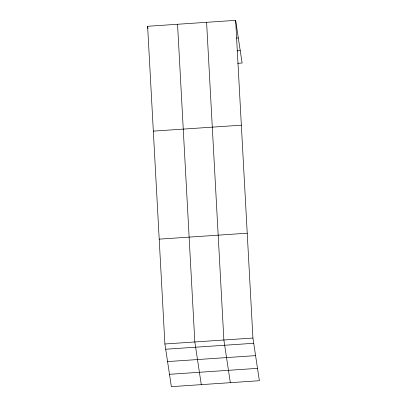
<?xml version="1.0" encoding="UTF-8"?>
<svg xmlns="http://www.w3.org/2000/svg" width="407" height="407" viewBox="0 0 407 407"><rect width="100%" height="100%" fill="white"/><g stroke="black" fill="none" stroke-linecap="round" stroke-linejoin="round"><path stroke-width="0.61" d="M235.643 20.35L252.925 338.044L259.376 380.713L171.357 386.65L164.901 343.986L147.624 26.287L235.643 20.35L242.099 63.014L237.678 63.314M236.411 38.07L238.304 37.943M237.072 50.88L240.232 50.666M153.327 131.13L241.346 125.188M159.198 239.143L247.222 233.206M164.901 343.986L252.925 338.044M165.695 349.226L253.719 343.289M167.562 361.579L255.586 355.637M169.485 374.303L257.509 368.36M230.331 382.672L223.875 340.008L206.598 22.309M147.624 26.287L147.975 28.617M201.282 384.63L194.831 341.966L177.549 24.267"/></g></svg>
